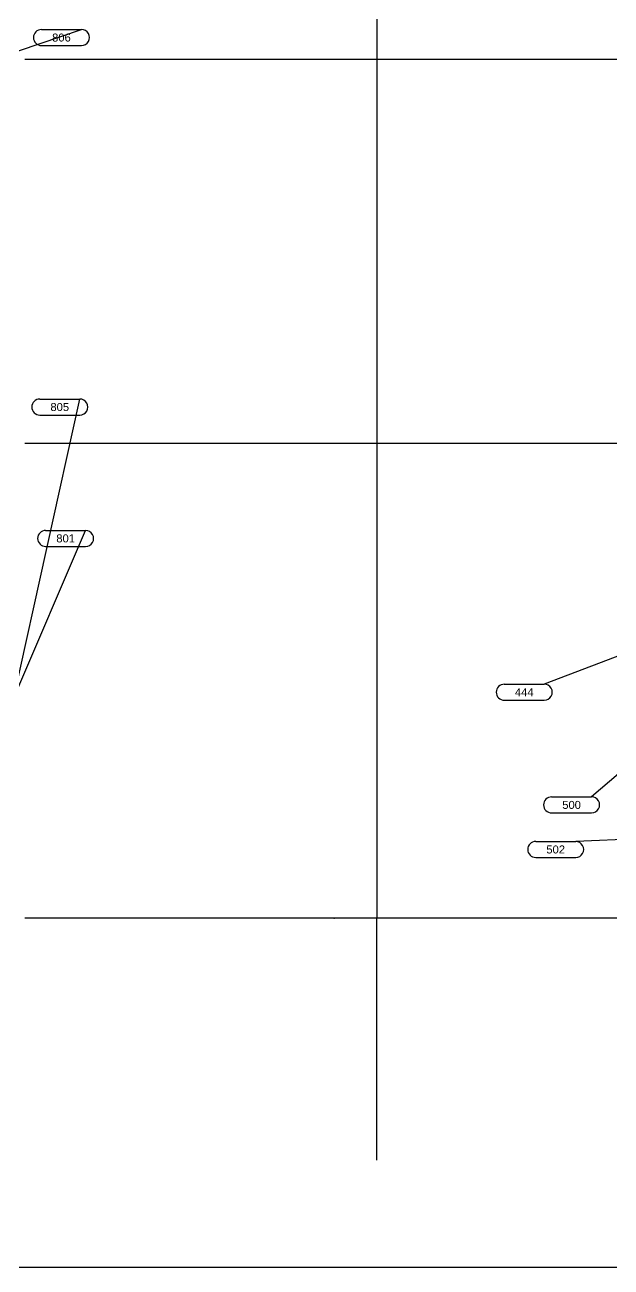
# Model space of a CAD drawing. Header units: inches. Extents: x -21257 to 11444, y 0 to 8704.
# Drawn here: x 1000 to 1880, y 0 to 1863 of the extents above; entities that cross this region are included whole.
import ezdxf
from ezdxf.enums import TextEntityAlignment as Align

# ---------------------------------------------------------------- set-up
doc = ezdxf.new("R2010")
doc.units = ezdxf.units.IN
doc.header["$MEASUREMENT"] = 0
doc.linetypes.add('CENTER2', pattern=[1.125, 0.75, -0.125, 0.125, -0.125])
for name, color, linetype in [('400-CONV-NUMBERS', 1, 'Continuous'), ('500-CONV-NUMBERS', 4, 'Continuous'), ('800-CONV-NUMBERS', 54, 'Continuous'), ('Bldg_Cline', 8, 'CENTER2'), ('Bldg_Colnum', 8, 'Continuous'), ('ECT_PAGE_FRAM', 7, 'Continuous')]:
    doc.layers.add(name, color=color, linetype=linetype)
doc.styles.get("Standard").update_dxf_attribs({"font": 'helvl.shx'})

# ---------------------------------------------------------------- blocks, each defined once
blk = doc.blocks.new('DCBLOCK')
at = {"linetype": 'Continuous'}
for p, q in [((-0.625, 0), (0, 0)), ((-0.625, -0.25), (0, -0.25))]:
    blk.add_line(p, q, dxfattribs=at)
for centre, start, end in [((-0.625, -0.125), 90, 269.9999), ((0, -0.125), 269.9999, 90)]:
    blk.add_arc(centre, 0.125, start, end)
blk.add_attdef('FORTNAITEM', text='', height=0.125).set_placement((-0.313, -0.125), align=Align.MIDDLE_CENTER)
at = {"flags": 1}
blk.add_attdef('SERIALNUM', (-0.625, -0.344), '', height=0.125, dxfattribs=at)
blk = doc.blocks.new('Promise-US15-100330-00-10-003 Bldg Colums')
at = {"layer": 'Bldg_Cline'}
for p, q in [((600, 7193.3), (600, 9.3)), ((72, 1296), (6000, 1296)), ((72, 720), (6000, 720)), ((6000, 8), (72, 8))]:
    blk.add_line(p, q, dxfattribs=at)
blk.add_point((536, 8), dxfattribs=at)
at = {"layer": 'Bldg_Colnum'}
blk.add_line((600, -355), (600, 8), dxfattribs=at)

msp = doc.modelspace()

# ---------------------------------------------------------------- linework, layer by layer
at = {"layer": '400-CONV-NUMBERS', "linetype": 'Continuous'}
msp.add_line((1927.2, 930.3, 222), (1779.3, 874.1, 360), dxfattribs=at)
at = {"layer": '500-CONV-NUMBERS', "linetype": 'Continuous'}
for p, q in [((1945.2, 786.3, 222), (1850.3, 705.1, 360)), ((1927, 642.3, 222), (1826.4, 638.3, 360))]:
    msp.add_line(p, q, dxfattribs=at)
at = {"layer": '800-CONV-NUMBERS', "linetype": 'Continuous'}
for p, q in [((960.6, 1813.9, 138), (1085, 1855.7, 360)), ((983.6, 853.7, 138), (1082.5, 1301.7, 360)), ((983.6, 853.7, 30), (1091.3, 1104.7, 360))]:
    msp.add_line(p, q, dxfattribs=at)
at = {"layer": 'ECT_PAGE_FRAM'}
msp.add_lwpolyline([(0, 0), (11264, 0), (11264, 8704), (0, 8704)], close=True, dxfattribs=at)

# ---------------------------------------------------------------- block references
msp.add_blockref('Promise-US15-100330-00-10-003 Bldg Colums', (928.1, 515.5))
at = {"layer": '400-CONV-NUMBERS', "xscale": 96, "yscale": 96, "zscale": 96}
msp.add_blockref('DCBLOCK', (1779.3, 874.1, 360), dxfattribs=at).add_auto_attribs({'FORTNAITEM': '444'})
at = {"layer": '500-CONV-NUMBERS', "xscale": 96, "yscale": 96, "zscale": 96}
for p, values in [((1850.3, 705.1, 360), {'FORTNAITEM': '500'}), ((1826.4, 638.3, 360), {'FORTNAITEM': '502'})]:
    msp.add_blockref('DCBLOCK', p, dxfattribs=at).add_auto_attribs(values)
at = {"layer": '800-CONV-NUMBERS', "xscale": 96, "yscale": 96, "zscale": 96}
for p, values in [((1085, 1855.7, 360), {'FORTNAITEM': '806'}), ((1082.5, 1301.7, 360), {'FORTNAITEM': '805'}), ((1091.3, 1104.7, 360), {'FORTNAITEM': '801'})]:
    msp.add_blockref('DCBLOCK', p, dxfattribs=at).add_auto_attribs(values)

doc.saveas('drawing.dxf')
